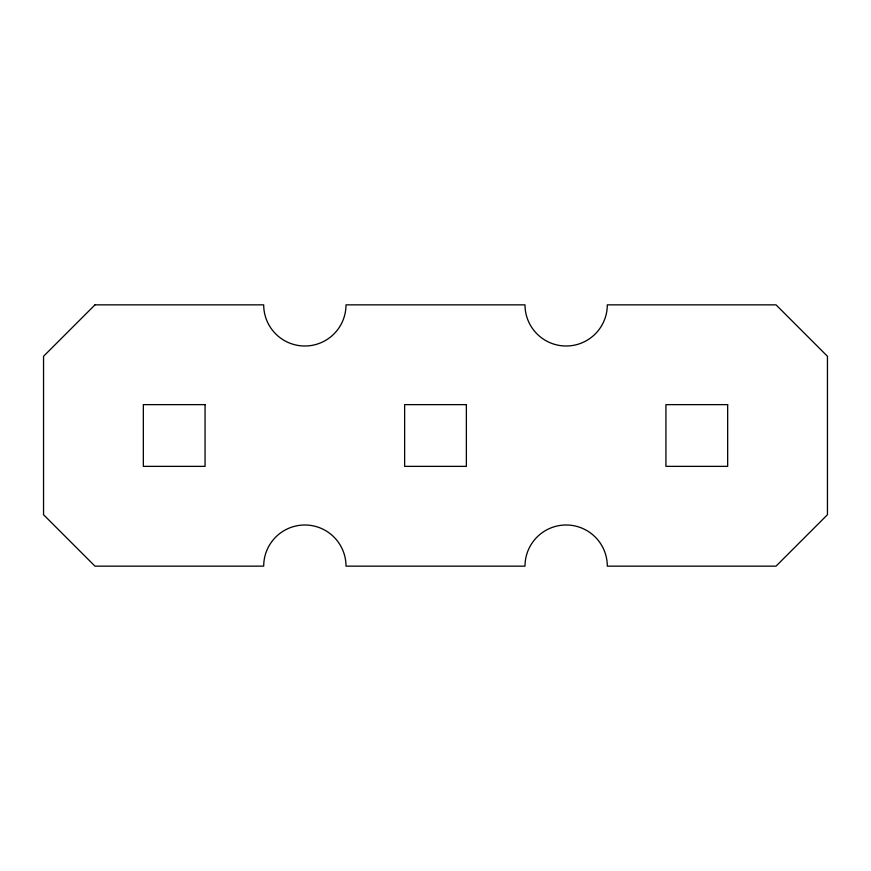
<?xml version="1.0" encoding="UTF-8"?>
<svg xmlns="http://www.w3.org/2000/svg" width="871" height="871" viewBox="0 0 871 871"><rect width="100%" height="100%" fill="white"/><g stroke="black" fill="none" stroke-linecap="round" stroke-linejoin="round"><path stroke-width="1.31" d="M94.983 304.85L43.55 356.283L43.55 514.717L94.983 566.15L263.695 566.15A41.155 41.155 0 0 1 304.85 524.995A41.155 41.155 0 0 1 346.005 566.15L524.995 566.15A41.155 41.155 0 0 1 566.15 524.995A41.155 41.155 0 0 1 607.305 566.15L776.017 566.15L827.45 514.717L827.45 356.283L776.017 304.85L607.305 304.85A41.155 41.155 0 0 1 566.15 346.005A41.155 41.155 0 0 1 524.995 304.85L346.005 304.85A41.155 41.155 0 0 1 304.85 346.005A41.155 41.155 0 0 1 263.695 304.85L94.983 304.85M205.066 404.634L143.334 404.634L143.334 466.366L205.066 466.366L205.066 404.634M466.366 404.634L404.634 404.634L404.634 466.366L466.366 466.366L466.366 404.634M727.666 404.634L665.934 404.634L665.934 466.366L727.666 466.366L727.666 404.634"/></g></svg>
